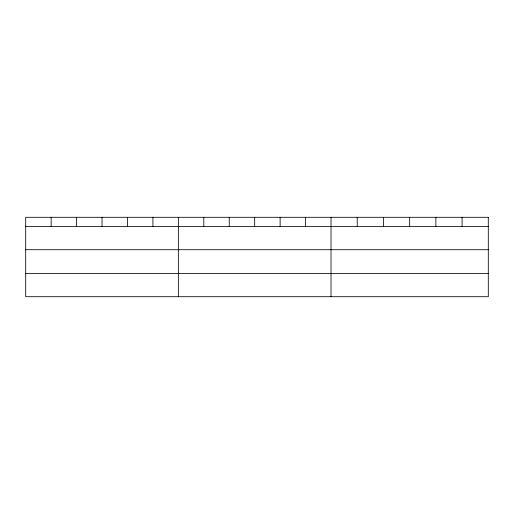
<?xml version="1.0" encoding="UTF-8"?>
<svg xmlns="http://www.w3.org/2000/svg" width="514" height="514" viewBox="0 0 514 514"><rect width="100%" height="100%" fill="white"/><g stroke="black" fill="none" stroke-linecap="round" stroke-linejoin="round"><path stroke-width="0.77" d="M25.7 226.565L488.3 226.565M25.7 249.708L488.3 249.708M25.7 273.551L488.3 273.551M462.086 217.3L462.086 226.565M435.872 217.3L435.872 226.565M409.658 217.3L409.658 226.565M383.444 217.3L383.444 226.565M357.23 217.3L357.23 226.565M331.016 217.3L331.016 296.7M305.573 217.3L305.573 226.565M280.13 217.3L280.13 226.565M254.687 217.3L254.687 226.565M229.244 217.3L229.244 226.565M203.801 217.3L203.801 226.565M178.358 217.3L178.358 296.7M152.915 217.3L152.915 226.565M127.472 217.3L127.472 226.565M102.029 217.3L102.029 226.565M76.586 217.3L76.586 226.565M51.143 217.3L51.143 226.565M488.3 217.3L25.7 217.3L25.7 296.7L488.3 296.7L488.3 217.3"/></g></svg>
